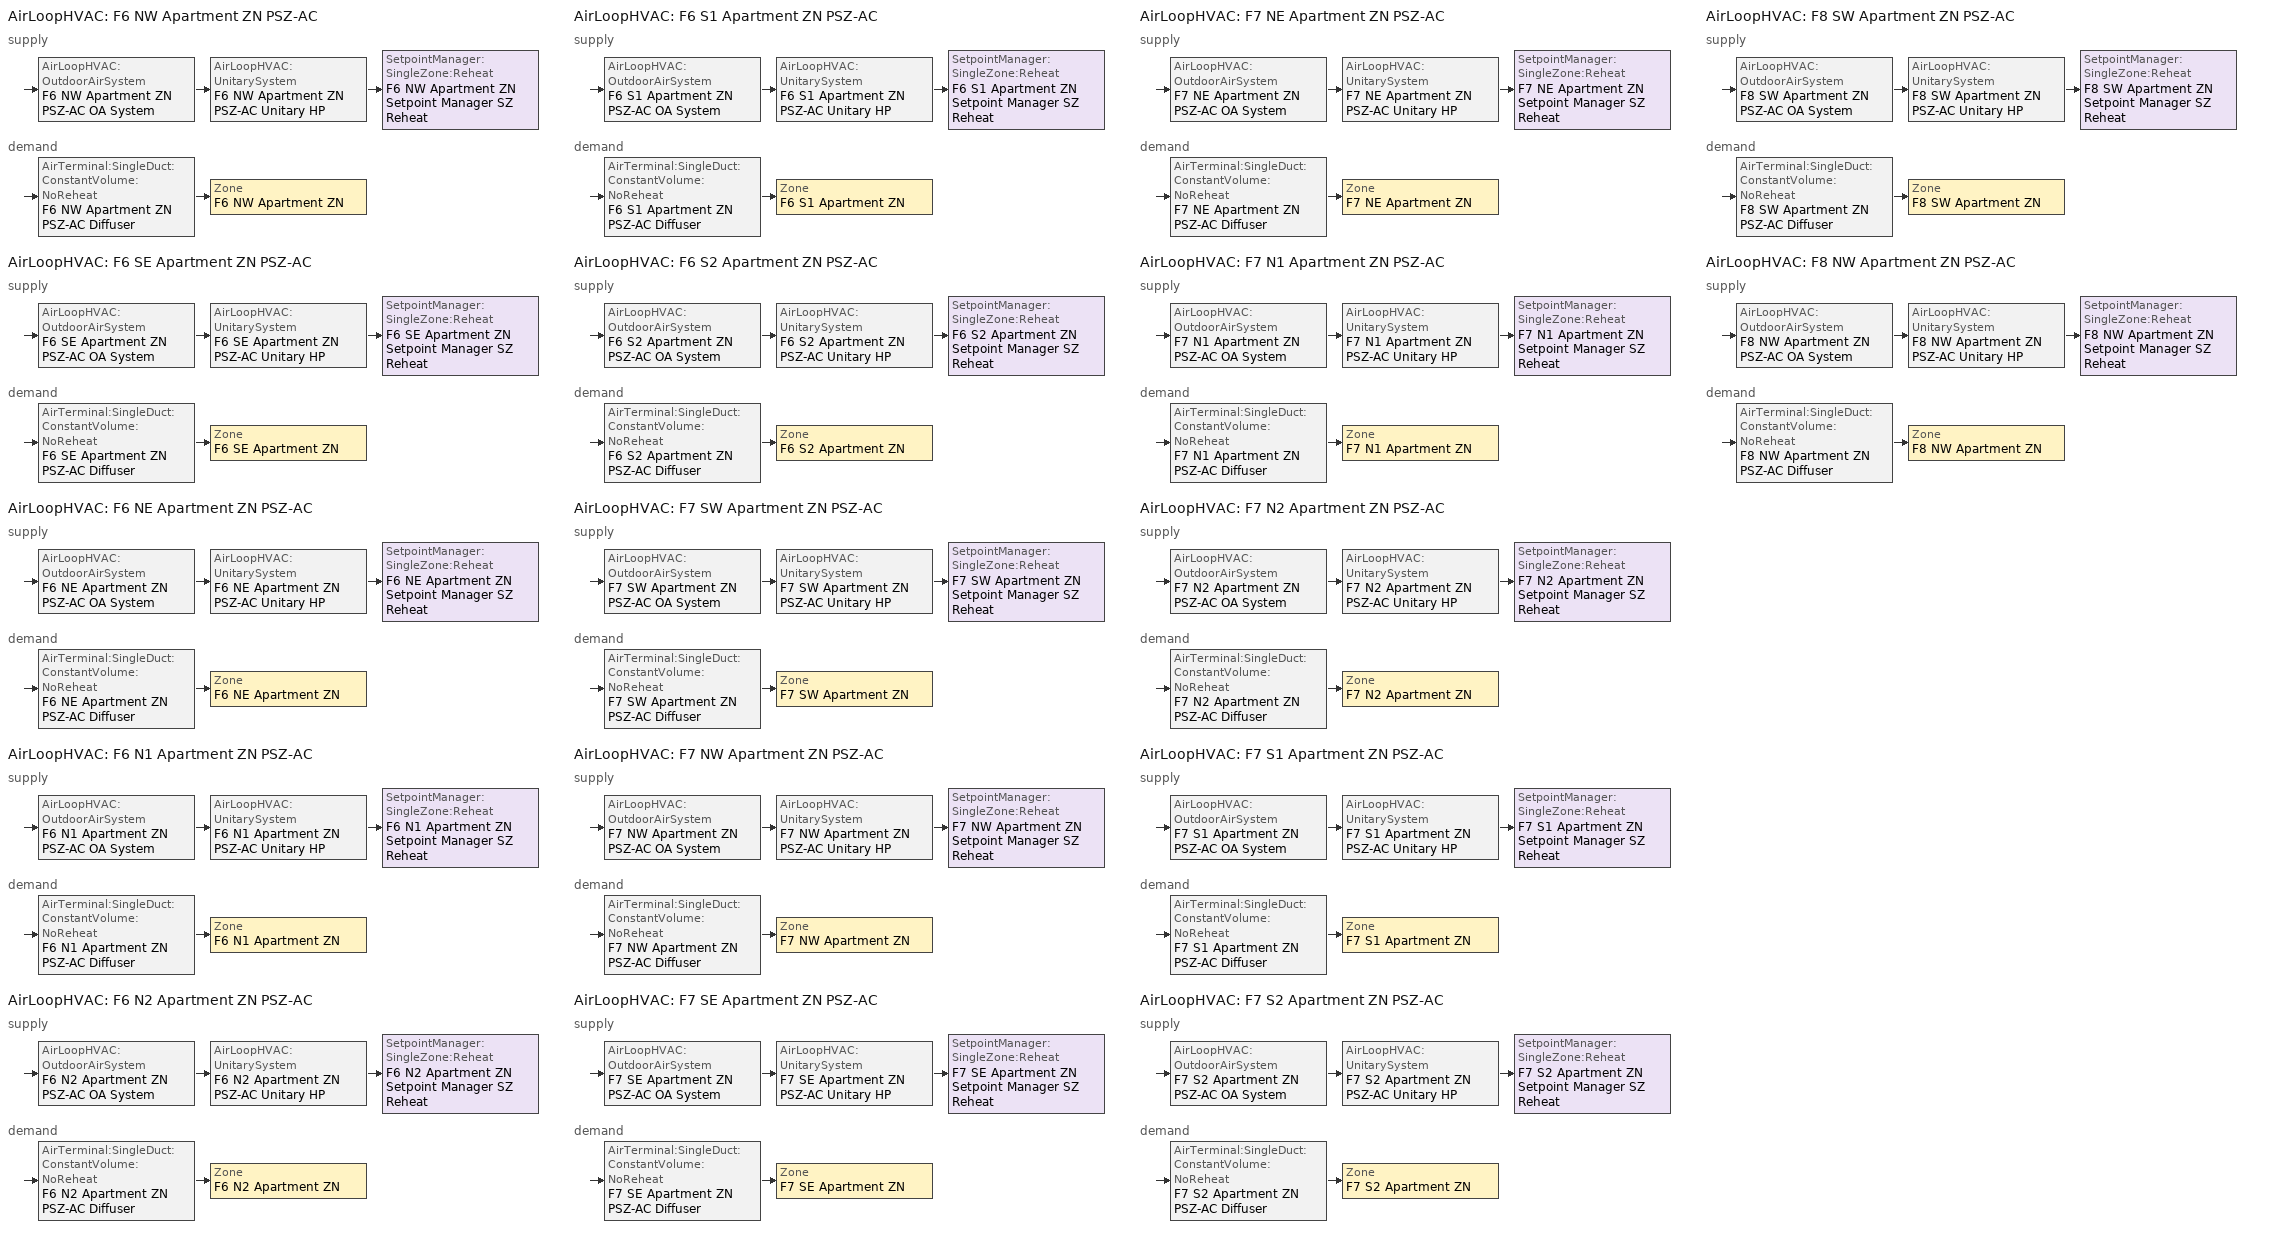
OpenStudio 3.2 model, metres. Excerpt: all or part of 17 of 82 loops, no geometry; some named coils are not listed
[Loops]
AirLoopHVAC 'F6 NW Apartment ZN PSZ-AC'
 supply: AirLoopHVAC:OutdoorAirSystem 'F6 NW Apartment ZN PSZ-AC OA System' > AirLoopHVAC:UnitarySystem 'F6 NW Apartment ZN PSZ-AC Unitary HP' > SetpointManager:SingleZone:Reheat 'F6 NW Apartment ZN Setpoint Manager SZ Reheat'
 demand: AirTerminal:SingleDuct:ConstantVolume:NoReheat 'F6 NW Apartment ZN PSZ-AC Diffuser' > Zone 'F6 NW Apartment ZN'
AirLoopHVAC 'F6 SE Apartment ZN PSZ-AC'
 supply: AirLoopHVAC:OutdoorAirSystem 'F6 SE Apartment ZN PSZ-AC OA System' > AirLoopHVAC:UnitarySystem 'F6 SE Apartment ZN PSZ-AC Unitary HP' > SetpointManager:SingleZone:Reheat 'F6 SE Apartment ZN Setpoint Manager SZ Reheat'
 demand: AirTerminal:SingleDuct:ConstantVolume:NoReheat 'F6 SE Apartment ZN PSZ-AC Diffuser' > Zone 'F6 SE Apartment ZN'
AirLoopHVAC 'F6 NE Apartment ZN PSZ-AC'
 supply: AirLoopHVAC:OutdoorAirSystem 'F6 NE Apartment ZN PSZ-AC OA System' > AirLoopHVAC:UnitarySystem 'F6 NE Apartment ZN PSZ-AC Unitary HP' > SetpointManager:SingleZone:Reheat 'F6 NE Apartment ZN Setpoint Manager SZ Reheat'
 demand: AirTerminal:SingleDuct:ConstantVolume:NoReheat 'F6 NE Apartment ZN PSZ-AC Diffuser' > Zone 'F6 NE Apartment ZN'
AirLoopHVAC 'F6 N1 Apartment ZN PSZ-AC'
 supply: AirLoopHVAC:OutdoorAirSystem 'F6 N1 Apartment ZN PSZ-AC OA System' > AirLoopHVAC:UnitarySystem 'F6 N1 Apartment ZN PSZ-AC Unitary HP' > SetpointManager:SingleZone:Reheat 'F6 N1 Apartment ZN Setpoint Manager SZ Reheat'
 demand: AirTerminal:SingleDuct:ConstantVolume:NoReheat 'F6 N1 Apartment ZN PSZ-AC Diffuser' > Zone 'F6 N1 Apartment ZN'
AirLoopHVAC 'F6 N2 Apartment ZN PSZ-AC'
 supply: AirLoopHVAC:OutdoorAirSystem 'F6 N2 Apartment ZN PSZ-AC OA System' > AirLoopHVAC:UnitarySystem 'F6 N2 Apartment ZN PSZ-AC Unitary HP' > SetpointManager:SingleZone:Reheat 'F6 N2 Apartment ZN Setpoint Manager SZ Reheat'
 demand: AirTerminal:SingleDuct:ConstantVolume:NoReheat 'F6 N2 Apartment ZN PSZ-AC Diffuser' > Zone 'F6 N2 Apartment ZN'
AirLoopHVAC 'F6 S1 Apartment ZN PSZ-AC'
 supply: AirLoopHVAC:OutdoorAirSystem 'F6 S1 Apartment ZN PSZ-AC OA System' > AirLoopHVAC:UnitarySystem 'F6 S1 Apartment ZN PSZ-AC Unitary HP' > SetpointManager:SingleZone:Reheat 'F6 S1 Apartment ZN Setpoint Manager SZ Reheat'
 demand: AirTerminal:SingleDuct:ConstantVolume:NoReheat 'F6 S1 Apartment ZN PSZ-AC Diffuser' > Zone 'F6 S1 Apartment ZN'
AirLoopHVAC 'F6 S2 Apartment ZN PSZ-AC'
 supply: AirLoopHVAC:OutdoorAirSystem 'F6 S2 Apartment ZN PSZ-AC OA System' > AirLoopHVAC:UnitarySystem 'F6 S2 Apartment ZN PSZ-AC Unitary HP' > SetpointManager:SingleZone:Reheat 'F6 S2 Apartment ZN Setpoint Manager SZ Reheat'
 demand: AirTerminal:SingleDuct:ConstantVolume:NoReheat 'F6 S2 Apartment ZN PSZ-AC Diffuser' > Zone 'F6 S2 Apartment ZN'
AirLoopHVAC 'F7 SW Apartment ZN PSZ-AC'
 supply: AirLoopHVAC:OutdoorAirSystem 'F7 SW Apartment ZN PSZ-AC OA System' > AirLoopHVAC:UnitarySystem 'F7 SW Apartment ZN PSZ-AC Unitary HP' > SetpointManager:SingleZone:Reheat 'F7 SW Apartment ZN Setpoint Manager SZ Reheat'
 demand: AirTerminal:SingleDuct:ConstantVolume:NoReheat 'F7 SW Apartment ZN PSZ-AC Diffuser' > Zone 'F7 SW Apartment ZN'
AirLoopHVAC 'F7 NW Apartment ZN PSZ-AC'
 supply: AirLoopHVAC:OutdoorAirSystem 'F7 NW Apartment ZN PSZ-AC OA System' > AirLoopHVAC:UnitarySystem 'F7 NW Apartment ZN PSZ-AC Unitary HP' > SetpointManager:SingleZone:Reheat 'F7 NW Apartment ZN Setpoint Manager SZ Reheat'
 demand: AirTerminal:SingleDuct:ConstantVolume:NoReheat 'F7 NW Apartment ZN PSZ-AC Diffuser' > Zone 'F7 NW Apartment ZN'
AirLoopHVAC 'F7 SE Apartment ZN PSZ-AC'
 supply: AirLoopHVAC:OutdoorAirSystem 'F7 SE Apartment ZN PSZ-AC OA System' > AirLoopHVAC:UnitarySystem 'F7 SE Apartment ZN PSZ-AC Unitary HP' > SetpointManager:SingleZone:Reheat 'F7 SE Apartment ZN Setpoint Manager SZ Reheat'
 demand: AirTerminal:SingleDuct:ConstantVolume:NoReheat 'F7 SE Apartment ZN PSZ-AC Diffuser' > Zone 'F7 SE Apartment ZN'
AirLoopHVAC 'F7 NE Apartment ZN PSZ-AC'
 supply: AirLoopHVAC:OutdoorAirSystem 'F7 NE Apartment ZN PSZ-AC OA System' > AirLoopHVAC:UnitarySystem 'F7 NE Apartment ZN PSZ-AC Unitary HP' > SetpointManager:SingleZone:Reheat 'F7 NE Apartment ZN Setpoint Manager SZ Reheat'
 demand: AirTerminal:SingleDuct:ConstantVolume:NoReheat 'F7 NE Apartment ZN PSZ-AC Diffuser' > Zone 'F7 NE Apartment ZN'
AirLoopHVAC 'F7 N1 Apartment ZN PSZ-AC'
 supply: AirLoopHVAC:OutdoorAirSystem 'F7 N1 Apartment ZN PSZ-AC OA System' > AirLoopHVAC:UnitarySystem 'F7 N1 Apartment ZN PSZ-AC Unitary HP' > SetpointManager:SingleZone:Reheat 'F7 N1 Apartment ZN Setpoint Manager SZ Reheat'
 demand: AirTerminal:SingleDuct:ConstantVolume:NoReheat 'F7 N1 Apartment ZN PSZ-AC Diffuser' > Zone 'F7 N1 Apartment ZN'
AirLoopHVAC 'F7 N2 Apartment ZN PSZ-AC'
 supply: AirLoopHVAC:OutdoorAirSystem 'F7 N2 Apartment ZN PSZ-AC OA System' > AirLoopHVAC:UnitarySystem 'F7 N2 Apartment ZN PSZ-AC Unitary HP' > SetpointManager:SingleZone:Reheat 'F7 N2 Apartment ZN Setpoint Manager SZ Reheat'
 demand: AirTerminal:SingleDuct:ConstantVolume:NoReheat 'F7 N2 Apartment ZN PSZ-AC Diffuser' > Zone 'F7 N2 Apartment ZN'
AirLoopHVAC 'F7 S1 Apartment ZN PSZ-AC'
 supply: AirLoopHVAC:OutdoorAirSystem 'F7 S1 Apartment ZN PSZ-AC OA System' > AirLoopHVAC:UnitarySystem 'F7 S1 Apartment ZN PSZ-AC Unitary HP' > SetpointManager:SingleZone:Reheat 'F7 S1 Apartment ZN Setpoint Manager SZ Reheat'
 demand: AirTerminal:SingleDuct:ConstantVolume:NoReheat 'F7 S1 Apartment ZN PSZ-AC Diffuser' > Zone 'F7 S1 Apartment ZN'
AirLoopHVAC 'F7 S2 Apartment ZN PSZ-AC'
 supply: AirLoopHVAC:OutdoorAirSystem 'F7 S2 Apartment ZN PSZ-AC OA System' > AirLoopHVAC:UnitarySystem 'F7 S2 Apartment ZN PSZ-AC Unitary HP' > SetpointManager:SingleZone:Reheat 'F7 S2 Apartment ZN Setpoint Manager SZ Reheat'
 demand: AirTerminal:SingleDuct:ConstantVolume:NoReheat 'F7 S2 Apartment ZN PSZ-AC Diffuser' > Zone 'F7 S2 Apartment ZN'
AirLoopHVAC 'F8 SW Apartment ZN PSZ-AC'
 supply: AirLoopHVAC:OutdoorAirSystem 'F8 SW Apartment ZN PSZ-AC OA System' > AirLoopHVAC:UnitarySystem 'F8 SW Apartment ZN PSZ-AC Unitary HP' > SetpointManager:SingleZone:Reheat 'F8 SW Apartment ZN Setpoint Manager SZ Reheat'
 demand: AirTerminal:SingleDuct:ConstantVolume:NoReheat 'F8 SW Apartment ZN PSZ-AC Diffuser' > Zone 'F8 SW Apartment ZN'
AirLoopHVAC 'F8 NW Apartment ZN PSZ-AC'
 supply: AirLoopHVAC:OutdoorAirSystem 'F8 NW Apartment ZN PSZ-AC OA System' > AirLoopHVAC:UnitarySystem 'F8 NW Apartment ZN PSZ-AC Unitary HP' > SetpointManager:SingleZone:Reheat 'F8 NW Apartment ZN Setpoint Manager SZ Reheat'
 demand: AirTerminal:SingleDuct:ConstantVolume:NoReheat 'F8 NW Apartment ZN PSZ-AC Diffuser' > Zone 'F8 NW Apartment ZN'
[Sizing:Zone] Zone Cooling Design Supply Air Temperature Input Method=SupplyAirTemperature; Zone Cooling Design Supply Air Temperature {C}=12.7778; Zone Cooling Design Supply Air Temperature Difference {deltaC}=11.11; Zone Heating Design Supply Air Temperature Input Method=SupplyAirTemperature; Zone Heating Design Supply Air Temperature {C}=50; Zone Heating Design Supply Air Temperature Difference {deltaC}=11.11; Zone Cooling Design Supply Air Humidity Ratio {kg-H2O/kg-air}=0.0085; Zone Heating Design Supply Air Humidity Ratio {kg-H2O/kg-air}=0.008; Cooling Design Air Flow Method=DesignDay; Heating Design Air Flow Method=DesignDay; Account for Dedicated Outdoor Air System=No; Dedicated Outdoor Air System Control Strategy=NeutralSupplyAir; Dedicated Outdoor Air Low Setpoint Temperature for Design {C}=autosize; Dedicated Outdoor Air High Setpoint Temperature for Design {C}=autosize
F6 N1 Apartment ZN; F6 N2 Apartment ZN; F6 NE Apartment ZN; F6 NW Apartment ZN; F6 S1 Apartment ZN; F6 S2 Apartment ZN; F6 SE Apartment ZN; F7 N1 Apartment ZN; F7 N2 Apartment ZN; F7 NE Apartment ZN; F7 NW Apartment ZN; F7 S1 Apartment ZN; F7 S2 Apartment ZN; F7 SE Apartment ZN; F7 SW Apartment ZN; F8 NW Apartment ZN; F8 SW Apartment ZN
[Zone equipment]
F6 N1 Apartment ZN: F6 N1 Apartment ZN PSZ-AC Diffuser, F6 N1 Apartment ZN ERV
F6 N2 Apartment ZN: F6 N2 Apartment ZN PSZ-AC Diffuser, F6 N2 Apartment ZN ERV
F6 NE Apartment ZN: F6 NE Apartment ZN PSZ-AC Diffuser, F6 NE Apartment ZN ERV
F6 NW Apartment ZN: F6 NW Apartment ZN PSZ-AC Diffuser, F6 NW Apartment ZN ERV
F6 S1 Apartment ZN: F6 S1 Apartment ZN PSZ-AC Diffuser, F6 S1 Apartment ZN ERV
F6 S2 Apartment ZN: F6 S2 Apartment ZN PSZ-AC Diffuser, F6 S2 Apartment ZN ERV
F6 SE Apartment ZN: F6 SE Apartment ZN PSZ-AC Diffuser, F6 SE Apartment ZN ERV
F7 N1 Apartment ZN: F7 N1 Apartment ZN PSZ-AC Diffuser, F7 N1 Apartment ZN ERV
F7 N2 Apartment ZN: F7 N2 Apartment ZN PSZ-AC Diffuser, F7 N2 Apartment ZN ERV
F7 NE Apartment ZN: F7 NE Apartment ZN PSZ-AC Diffuser, F7 NE Apartment ZN ERV
F7 NW Apartment ZN: F7 NW Apartment ZN PSZ-AC Diffuser, F7 NW Apartment ZN ERV
F7 S1 Apartment ZN: F7 S1 Apartment ZN PSZ-AC Diffuser, F7 S1 Apartment ZN ERV
F7 S2 Apartment ZN: F7 S2 Apartment ZN PSZ-AC Diffuser, F7 S2 Apartment ZN ERV
F7 SE Apartment ZN: F7 SE Apartment ZN PSZ-AC Diffuser, F7 SE Apartment ZN ERV
F7 SW Apartment ZN: F7 SW Apartment ZN PSZ-AC Diffuser, F7 SW Apartment ZN ERV
F8 NW Apartment ZN: F8 NW Apartment ZN PSZ-AC Diffuser, F8 NW Apartment ZN ERV
F8 SW Apartment ZN: F8 SW Apartment ZN PSZ-AC Diffuser, F8 SW Apartment ZN ERV
[AirLoopHVAC] Availability Schedule=Always On; Design Supply Air Flow Rate {m3/s}=autosize; Design Return Air Flow Fraction of Supply Air Flow=1
F6 NW Apartment ZN PSZ-AC; F6 SE Apartment ZN PSZ-AC; F6 NE Apartment ZN PSZ-AC; F6 N1 Apartment ZN PSZ-AC; F6 N2 Apartment ZN PSZ-AC; F6 S1 Apartment ZN PSZ-AC; F6 S2 Apartment ZN PSZ-AC; F7 SW Apartment ZN PSZ-AC; F7 NW Apartment ZN PSZ-AC; F7 SE Apartment ZN PSZ-AC; F7 NE Apartment ZN PSZ-AC; F7 N1 Apartment ZN PSZ-AC; F7 N2 Apartment ZN PSZ-AC; F7 S1 Apartment ZN PSZ-AC; F7 S2 Apartment ZN PSZ-AC; F8 SW Apartment ZN PSZ-AC; F8 NW Apartment ZN PSZ-AC
[Sizing:System] Type of Load to Size On=Sensible; Design Outdoor Air Flow Rate {m3/s}=Autosize; Central Heating Maximum System Air Flow Ratio=1; Preheat Design Temperature {C}=7.22222; Preheat Design Humidity Ratio {kg-H2O/kg-Air}=0.008; Precool Design Temperature {C}=12.7778; Precool Design Humidity Ratio {kg-H2O/kg-Air}=0.008; Central Cooling Design Supply Air Temperature {C}=12.7778; Central Heating Design Supply Air Temperature {C}=50; Sizing Option=Coincident; 100% Outdoor Air in Cooling=No; 100% Outdoor Air in Heating=No; Central Cooling Design Supply Air Humidity Ratio {kg-H2O/kg-Air}=0.0085; Central Heating Design Supply Air Humidity Ratio {kg-H2O/kg-Air}=0.008; Cooling Design Air Flow Method=DesignDay; Cooling Design Air Flow Rate {m3/s}=0; Heating Design Air Flow Method=DesignDay; Heating Design Air Flow Rate {m3/s}=0; System Outdoor Air Method=ZoneSum; Zone Maximum Outdoor Air Fraction=1; Cooling Supply Air Flow Rate Per Floor Area {m3/s-m2}=0.00996765; Cooling Fraction of Autosized Cooling Supply Air Flow Rate=1; Cooling Supply Air Flow Rate Per Unit Cooling Capacity {m3/s-W}=3.94755e-05; Heating Supply Air Flow Rate Per Floor Area {m3/s-m2}=0.00996765; Heating Fraction of Autosized Heating Supply Air Flow Rate=1; Heating Fraction of Autosized Cooling Supply Air Flow Rate=1; Heating Supply Air Flow Rate Per Unit Heating Capacity {m3/s-W}=3.15882e-05; Cooling Design Capacity Method=CoolingDesignCapacity; Cooling Design Capacity {W}=autosize; Cooling Design Capacity Per Floor Area {W/m2}=234.7; Fraction of Autosized Cooling Design Capacity=1; Heating Design Capacity Method=HeatingDesignCapacity; Heating Design Capacity {W}=autosize; Heating Design Capacity Per Floor Area {W/m2}=157; Fraction of Autosized Heating Design Capacity=1; Central Cooling Capacity Control Method=OnOff
F6 NW Apartment ZN PSZ-AC; F6 SE Apartment ZN PSZ-AC; F6 NE Apartment ZN PSZ-AC; F6 N1 Apartment ZN PSZ-AC; F6 N2 Apartment ZN PSZ-AC; F6 S1 Apartment ZN PSZ-AC; F6 S2 Apartment ZN PSZ-AC; F7 SW Apartment ZN PSZ-AC; F7 NW Apartment ZN PSZ-AC; F7 SE Apartment ZN PSZ-AC; F7 NE Apartment ZN PSZ-AC; F7 N1 Apartment ZN PSZ-AC; F7 N2 Apartment ZN PSZ-AC; F7 S1 Apartment ZN PSZ-AC; F7 S2 Apartment ZN PSZ-AC; F8 SW Apartment ZN PSZ-AC; F8 NW Apartment ZN PSZ-AC
[SetpointManager:SingleZone:Reheat] Minimum Supply Air Temperature {C}=12.7778; Maximum Supply Air Temperature {C}=50
Name | Control Zone | Setpoint Node or NodeList
F6 NW Apartment ZN Setpoint Manager SZ Reheat | F6 NW Apartment ZN | F6 NW Apartment ZN PSZ-AC Supply Outlet Node
F6 SE Apartment ZN Setpoint Manager SZ Reheat | F6 SE Apartment ZN | F6 SE Apartment ZN PSZ-AC Supply Outlet Node
F6 NE Apartment ZN Setpoint Manager SZ Reheat | F6 NE Apartment ZN | F6 NE Apartment ZN PSZ-AC Supply Outlet Node
F6 N1 Apartment ZN Setpoint Manager SZ Reheat | F6 N1 Apartment ZN | F6 N1 Apartment ZN PSZ-AC Supply Outlet Node
F6 N2 Apartment ZN Setpoint Manager SZ Reheat | F6 N2 Apartment ZN | F6 N2 Apartment ZN PSZ-AC Supply Outlet Node
F6 S1 Apartment ZN Setpoint Manager SZ Reheat | F6 S1 Apartment ZN | F6 S1 Apartment ZN PSZ-AC Supply Outlet Node
F6 S2 Apartment ZN Setpoint Manager SZ Reheat | F6 S2 Apartment ZN | F6 S2 Apartment ZN PSZ-AC Supply Outlet Node
F7 SW Apartment ZN Setpoint Manager SZ Reheat | F7 SW Apartment ZN | F7 SW Apartment ZN PSZ-AC Supply Outlet Node
F7 NW Apartment ZN Setpoint Manager SZ Reheat | F7 NW Apartment ZN | F7 NW Apartment ZN PSZ-AC Supply Outlet Node
F7 SE Apartment ZN Setpoint Manager SZ Reheat | F7 SE Apartment ZN | F7 SE Apartment ZN PSZ-AC Supply Outlet Node
F7 NE Apartment ZN Setpoint Manager SZ Reheat | F7 NE Apartment ZN | F7 NE Apartment ZN PSZ-AC Supply Outlet Node
F7 N1 Apartment ZN Setpoint Manager SZ Reheat | F7 N1 Apartment ZN | F7 N1 Apartment ZN PSZ-AC Supply Outlet Node
F7 N2 Apartment ZN Setpoint Manager SZ Reheat | F7 N2 Apartment ZN | F7 N2 Apartment ZN PSZ-AC Supply Outlet Node
F7 S1 Apartment ZN Setpoint Manager SZ Reheat | F7 S1 Apartment ZN | F7 S1 Apartment ZN PSZ-AC Supply Outlet Node
F7 S2 Apartment ZN Setpoint Manager SZ Reheat | F7 S2 Apartment ZN | F7 S2 Apartment ZN PSZ-AC Supply Outlet Node
F8 SW Apartment ZN Setpoint Manager SZ Reheat | F8 SW Apartment ZN | F8 SW Apartment ZN PSZ-AC Supply Outlet Node
F8 NW Apartment ZN Setpoint Manager SZ Reheat | F8 NW Apartment ZN | F8 NW Apartment ZN PSZ-AC Supply Outlet Node
[Coil:Heating:Electric] Availability Schedule=Always On Discrete; Efficiency=1
F6 NW Apartment ZN PSZ-AC Electric Backup Htg Coil; F6 SE Apartment ZN PSZ-AC Electric Backup Htg Coil; F6 NE Apartment ZN PSZ-AC Electric Backup Htg Coil; F6 N1 Apartment ZN PSZ-AC Electric Backup Htg Coil; F6 N2 Apartment ZN PSZ-AC Electric Backup Htg Coil; F6 S1 Apartment ZN PSZ-AC Electric Backup Htg Coil; F6 S2 Apartment ZN PSZ-AC Electric Backup Htg Coil; F7 SW Apartment ZN PSZ-AC Electric Backup Htg Coil; F7 NW Apartment ZN PSZ-AC Electric Backup Htg Coil; F7 SE Apartment ZN PSZ-AC Electric Backup Htg Coil; F7 NE Apartment ZN PSZ-AC Electric Backup Htg Coil; F7 N1 Apartment ZN PSZ-AC Electric Backup Htg Coil; F7 N2 Apartment ZN PSZ-AC Electric Backup Htg Coil; F7 S1 Apartment ZN PSZ-AC Electric Backup Htg Coil; F7 S2 Apartment ZN PSZ-AC Electric Backup Htg Coil; F8 SW Apartment ZN PSZ-AC Electric Backup Htg Coil; F8 NW Apartment ZN PSZ-AC Electric Backup Htg Coil
[Fan:OnOff] Availability Schedule=Always On Discrete; Maximum Flow Rate {m3/s}=autosize; Motor In Airstream Fraction=1
Name | Fan Total Efficiency | Pressure Rise {Pa} | Motor Efficiency | Fan Power Ratio Function of Speed Ratio Curve | Fan Efficiency Ratio Function of Speed Ratio Curve
F6 NW Apartment ZN PSZ-AC Fan | 0.53625 | 622.722 | 0.825 | Fan On Off Power Curve 40 | Fan On Off Efficiency Curve 40
F6 SE Apartment ZN PSZ-AC Fan | 0.53625 | 622.722 | 0.825 | Fan On Off Power Curve 41 | Fan On Off Efficiency Curve 41
F6 NE Apartment ZN PSZ-AC Fan | 0.53625 | 622.722 | 0.825 | Fan On Off Power Curve 42 | Fan On Off Efficiency Curve 42
F6 N1 Apartment ZN PSZ-AC Fan | 0.53625 | 622.722 | 0.825 | Fan On Off Power Curve 43 | Fan On Off Efficiency Curve 43
F6 N2 Apartment ZN PSZ-AC Fan | 0.53625 | 622.722 | 0.825 | Fan On Off Power Curve 44 | Fan On Off Efficiency Curve 44
F6 S1 Apartment ZN PSZ-AC Fan | 0.53625 | 622.722 | 0.825 | Fan On Off Power Curve 45 | Fan On Off Efficiency Curve 45
F6 S2 Apartment ZN PSZ-AC Fan | 0.53625 | 622.722 | 0.825 | Fan On Off Power Curve 46 | Fan On Off Efficiency Curve 46
F7 SW Apartment ZN PSZ-AC Fan | 0.53625 | 622.722 | 0.825 | Fan On Off Power Curve 47 | Fan On Off Efficiency Curve 47
F7 NW Apartment ZN PSZ-AC Fan | 0.53625 | 622.722 | 0.825 | Fan On Off Power Curve 48 | Fan On Off Efficiency Curve 48
F7 SE Apartment ZN PSZ-AC Fan | 0.53625 | 622.722 | 0.825 | Fan On Off Power Curve 49 | Fan On Off Efficiency Curve 49
F7 NE Apartment ZN PSZ-AC Fan | 0.53625 | 622.722 | 0.825 | Fan On Off Power Curve 50 | Fan On Off Efficiency Curve 50
F7 N1 Apartment ZN PSZ-AC Fan | 0.53625 | 622.722 | 0.825 | Fan On Off Power Curve 51 | Fan On Off Efficiency Curve 51
F7 N2 Apartment ZN PSZ-AC Fan | 0.53625 | 622.722 | 0.825 | Fan On Off Power Curve 52 | Fan On Off Efficiency Curve 52
F7 S1 Apartment ZN PSZ-AC Fan | 0.53625 | 622.722 | 0.825 | Fan On Off Power Curve 53 | Fan On Off Efficiency Curve 53
F7 S2 Apartment ZN PSZ-AC Fan | 0.53625 | 622.722 | 0.825 | Fan On Off Power Curve 54 | Fan On Off Efficiency Curve 54
F8 SW Apartment ZN PSZ-AC Fan | 0.53625 | 622.722 | 0.825 | Fan On Off Power Curve 55 | Fan On Off Efficiency Curve 55
F8 NW Apartment ZN PSZ-AC Fan | 0.53625 | 622.722 | 0.825 | Fan On Off Power Curve 56 | Fan On Off Efficiency Curve 56
F8 SW Apartment ZN ERV Supply Fan | 0.303158 | 270.648 | 0.48 | Fan On Off Power Curve 90 | Fan On Off Efficiency Curve 90
F8 SW Apartment ZN ERV Exhaust Fan | 0.303158 | 270.648 | 0.48 | Fan On Off Power Curve 91 | Fan On Off Efficiency Curve 91
F7 NW Apartment ZN ERV Supply Fan | 0.303158 | 270.648 | 0.48 | Fan On Off Power Curve 100 | Fan On Off Efficiency Curve 100
F7 NW Apartment ZN ERV Exhaust Fan | 0.303158 | 270.648 | 0.48 | Fan On Off Power Curve 101 | Fan On Off Efficiency Curve 101
F7 N1 Apartment ZN ERV Supply Fan | 0.303158 | 270.648 | 0.48 | Fan On Off Power Curve 110 | Fan On Off Efficiency Curve 110
F7 N1 Apartment ZN ERV Exhaust Fan | 0.303158 | 270.648 | 0.48 | Fan On Off Power Curve 111 | Fan On Off Efficiency Curve 111
F7 NE Apartment ZN ERV Supply Fan | 0.303158 | 270.648 | 0.48 | Fan On Off Power Curve 124 | Fan On Off Efficiency Curve 124
F7 NE Apartment ZN ERV Exhaust Fan | 0.303158 | 270.648 | 0.48 | Fan On Off Power Curve 125 | Fan On Off Efficiency Curve 125
F8 NW Apartment ZN ERV Supply Fan | 0.303158 | 270.648 | 0.48 | Fan On Off Power Curve 132 | Fan On Off Efficiency Curve 132
F8 NW Apartment ZN ERV Exhaust Fan | 0.303158 | 270.648 | 0.48 | Fan On Off Power Curve 133 | Fan On Off Efficiency Curve 133
F6 NW Apartment ZN ERV Supply Fan | 0.303158 | 270.648 | 0.48 | Fan On Off Power Curve 142 | Fan On Off Efficiency Curve 142
F6 NW Apartment ZN ERV Exhaust Fan | 0.303158 | 270.648 | 0.48 | Fan On Off Power Curve 143 | Fan On Off Efficiency Curve 143
F6 S2 Apartment ZN ERV Supply Fan | 0.303158 | 270.648 | 0.48 | Fan On Off Power Curve 146 | Fan On Off Efficiency Curve 146
F6 S2 Apartment ZN ERV Exhaust Fan | 0.303158 | 270.648 | 0.48 | Fan On Off Power Curve 147 | Fan On Off Efficiency Curve 147
F7 S2 Apartment ZN ERV Supply Fan | 0.303158 | 270.648 | 0.48 | Fan On Off Power Curve 160 | Fan On Off Efficiency Curve 160
F7 S2 Apartment ZN ERV Exhaust Fan | 0.303158 | 270.648 | 0.48 | Fan On Off Power Curve 161 | Fan On Off Efficiency Curve 161
F6 SE Apartment ZN ERV Supply Fan | 0.303158 | 270.648 | 0.48 | Fan On Off Power Curve 198 | Fan On Off Efficiency Curve 198
F6 SE Apartment ZN ERV Exhaust Fan | 0.303158 | 270.648 | 0.48 | Fan On Off Power Curve 199 | Fan On Off Efficiency Curve 199
F6 NE Apartment ZN ERV Supply Fan | 0.303158 | 270.648 | 0.48 | Fan On Off Power Curve 200 | Fan On Off Efficiency Curve 200
F6 NE Apartment ZN ERV Exhaust Fan | 0.303158 | 270.648 | 0.48 | Fan On Off Power Curve 201 | Fan On Off Efficiency Curve 201
F6 N2 Apartment ZN ERV Supply Fan | 0.303158 | 270.648 | 0.48 | Fan On Off Power Curve 202 | Fan On Off Efficiency Curve 202
F6 N2 Apartment ZN ERV Exhaust Fan | 0.303158 | 270.648 | 0.48 | Fan On Off Power Curve 203 | Fan On Off Efficiency Curve 203
F6 S1 Apartment ZN ERV Supply Fan | 0.303158 | 270.648 | 0.48 | Fan On Off Power Curve 204 | Fan On Off Efficiency Curve 204
F6 S1 Apartment ZN ERV Exhaust Fan | 0.303158 | 270.648 | 0.48 | Fan On Off Power Curve 205 | Fan On Off Efficiency Curve 205
F7 SW Apartment ZN ERV Supply Fan | 0.303158 | 270.648 | 0.48 | Fan On Off Power Curve 208 | Fan On Off Efficiency Curve 208
F7 SW Apartment ZN ERV Exhaust Fan | 0.303158 | 270.648 | 0.48 | Fan On Off Power Curve 209 | Fan On Off Efficiency Curve 209
F7 SE Apartment ZN ERV Supply Fan | 0.303158 | 270.648 | 0.48 | Fan On Off Power Curve 212 | Fan On Off Efficiency Curve 212
F7 SE Apartment ZN ERV Exhaust Fan | 0.303158 | 270.648 | 0.48 | Fan On Off Power Curve 213 | Fan On Off Efficiency Curve 213
F6 N1 Apartment ZN ERV Supply Fan | 0.303158 | 270.648 | 0.48 | Fan On Off Power Curve 214 | Fan On Off Efficiency Curve 214
F6 N1 Apartment ZN ERV Exhaust Fan | 0.303158 | 270.648 | 0.48 | Fan On Off Power Curve 215 | Fan On Off Efficiency Curve 215
F7 N2 Apartment ZN ERV Supply Fan | 0.303158 | 270.648 | 0.48 | Fan On Off Power Curve 218 | Fan On Off Efficiency Curve 218
F7 N2 Apartment ZN ERV Exhaust Fan | 0.303158 | 270.648 | 0.48 | Fan On Off Power Curve 219 | Fan On Off Efficiency Curve 219
F7 S1 Apartment ZN ERV Supply Fan | 0.303158 | 270.648 | 0.48 | Fan On Off Power Curve 220 | Fan On Off Efficiency Curve 220
F7 S1 Apartment ZN ERV Exhaust Fan | 0.303158 | 270.648 | 0.48 | Fan On Off Power Curve 221 | Fan On Off Efficiency Curve 221
[AirLoopHVAC:UnitarySystem] Control Type=Load; Dehumidification Control Type=None; Availability Schedule=Always On; Fan Placement=BlowThrough; Supply Air Fan Operating Mode Schedule=Always Off Discrete; DX Heating Coil Sizing Ratio=1; Use DOAS DX Cooling Coil=No; DOAS DX Cooling Coil Leaving Minimum Air Temperature {C}=2; Latent Load Control=SensibleOnlyLoadControl; Supply Air Flow Rate Method During Cooling Operation=SupplyAirFlowRate; Supply Air Flow Rate During Cooling Operation {m3/s}=Autosize; Supply Air Flow Rate Method During Heating Operation=SupplyAirFlowRate; Supply Air Flow Rate During Heating Operation {m3/s}=Autosize; Supply Air Flow Rate Method When No Cooling or Heating is Required=SupplyAirFlowRate; Supply Air Flow Rate When No Cooling or Heating is Required {m3/s}=Autosize; Maximum Supply Air Temperature {C}=50; Maximum Outdoor Dry-Bulb Temperature for Supplemental Heater Operation {C}=4.44444; Maximum Cycling Rate {cycles/hr}=2.5; Heat Pump Time Constant {s}=60; Fraction of On-Cycle Power Use=0.01; Heat Pump Fan Delay Time {s}=60; Ancilliary On-Cycle Electric Power {W}=0; Ancilliary Off-Cycle Electric Power {W}=0
Name | Controlling Zone or Thermostat Location | Supply Fan | Heating Coil | Cooling Coil | Supplemental Heating Coil
F6 NW Apartment ZN PSZ-AC Unitary HP | F6 NW Apartment ZN | F6 NW Apartment ZN PSZ-AC Fan | F6 NW Apartment ZN PSZ-AC Water-to-Air HP Htg Coil 16 Clg kBtu/hr 4.3COPH | F6 NW Apartment ZN PSZ-AC Water-to-Air HP Clg Coil 16kBtu/hr 12.2EER | F6 NW Apartment ZN PSZ-AC Electric Backup Htg Coil
F6 SE Apartment ZN PSZ-AC Unitary HP | F6 SE Apartment ZN | F6 SE Apartment ZN PSZ-AC Fan | F6 SE Apartment ZN PSZ-AC Water-to-Air HP Htg Coil 15 Clg kBtu/hr 4.3COPH | F6 SE Apartment ZN PSZ-AC Water-to-Air HP Clg Coil 15kBtu/hr 12.2EER | F6 SE Apartment ZN PSZ-AC Electric Backup Htg Coil
F6 NE Apartment ZN PSZ-AC Unitary HP | F6 NE Apartment ZN | F6 NE Apartment ZN PSZ-AC Fan | F6 NE Apartment ZN PSZ-AC Water-to-Air HP Htg Coil 13 Clg kBtu/hr 4.3COPH | F6 NE Apartment ZN PSZ-AC Water-to-Air HP Clg Coil 13kBtu/hr 12.2EER | F6 NE Apartment ZN PSZ-AC Electric Backup Htg Coil
F6 N1 Apartment ZN PSZ-AC Unitary HP | F6 N1 Apartment ZN | F6 N1 Apartment ZN PSZ-AC Fan | F6 N1 Apartment ZN PSZ-AC Water-to-Air HP Htg Coil 10 Clg kBtu/hr 4.3COPH | F6 N1 Apartment ZN PSZ-AC Water-to-Air HP Clg Coil 10kBtu/hr 12.2EER | F6 N1 Apartment ZN PSZ-AC Electric Backup Htg Coil
F6 N2 Apartment ZN PSZ-AC Unitary HP | F6 N2 Apartment ZN | F6 N2 Apartment ZN PSZ-AC Fan | F6 N2 Apartment ZN PSZ-AC Water-to-Air HP Htg Coil 10 Clg kBtu/hr 4.3COPH | F6 N2 Apartment ZN PSZ-AC Water-to-Air HP Clg Coil 10kBtu/hr 12.2EER | F6 N2 Apartment ZN PSZ-AC Electric Backup Htg Coil
F6 S1 Apartment ZN PSZ-AC Unitary HP | F6 S1 Apartment ZN | F6 S1 Apartment ZN PSZ-AC Fan | F6 S1 Apartment ZN PSZ-AC Water-to-Air HP Htg Coil 12 Clg kBtu/hr 4.3COPH | F6 S1 Apartment ZN PSZ-AC Water-to-Air HP Clg Coil 12kBtu/hr 12.2EER | F6 S1 Apartment ZN PSZ-AC Electric Backup Htg Coil
F6 S2 Apartment ZN PSZ-AC Unitary HP | F6 S2 Apartment ZN | F6 S2 Apartment ZN PSZ-AC Fan | F6 S2 Apartment ZN PSZ-AC Water-to-Air HP Htg Coil 12 Clg kBtu/hr 4.3COPH | F6 S2 Apartment ZN PSZ-AC Water-to-Air HP Clg Coil 12kBtu/hr 12.2EER | F6 S2 Apartment ZN PSZ-AC Electric Backup Htg Coil
F7 SW Apartment ZN PSZ-AC Unitary HP | F7 SW Apartment ZN | F7 SW Apartment ZN PSZ-AC Fan | F7 SW Apartment ZN PSZ-AC Water-to-Air HP Htg Coil 17 Clg kBtu/hr 4.3COPH | F7 SW Apartment ZN PSZ-AC Water-to-Air HP Clg Coil 17kBtu/hr 13.0EER | F7 SW Apartment ZN PSZ-AC Electric Backup Htg Coil
F7 NW Apartment ZN PSZ-AC Unitary HP | F7 NW Apartment ZN | F7 NW Apartment ZN PSZ-AC Fan | F7 NW Apartment ZN PSZ-AC Water-to-Air HP Htg Coil 16 Clg kBtu/hr 4.3COPH | F7 NW Apartment ZN PSZ-AC Water-to-Air HP Clg Coil 16kBtu/hr 12.2EER | F7 NW Apartment ZN PSZ-AC Electric Backup Htg Coil
F7 SE Apartment ZN PSZ-AC Unitary HP | F7 SE Apartment ZN | F7 SE Apartment ZN PSZ-AC Fan | F7 SE Apartment ZN PSZ-AC Water-to-Air HP Htg Coil 16 Clg kBtu/hr 4.3COPH | F7 SE Apartment ZN PSZ-AC Water-to-Air HP Clg Coil 16kBtu/hr 12.2EER | F7 SE Apartment ZN PSZ-AC Electric Backup Htg Coil
F7 NE Apartment ZN PSZ-AC Unitary HP | F7 NE Apartment ZN | F7 NE Apartment ZN PSZ-AC Fan | F7 NE Apartment ZN PSZ-AC Water-to-Air HP Htg Coil 14 Clg kBtu/hr 4.3COPH | F7 NE Apartment ZN PSZ-AC Water-to-Air HP Clg Coil 14kBtu/hr 12.2EER | F7 NE Apartment ZN PSZ-AC Electric Backup Htg Coil
F7 N1 Apartment ZN PSZ-AC Unitary HP | F7 N1 Apartment ZN | F7 N1 Apartment ZN PSZ-AC Fan | F7 N1 Apartment ZN PSZ-AC Water-to-Air HP Htg Coil 10 Clg kBtu/hr 4.3COPH | F7 N1 Apartment ZN PSZ-AC Water-to-Air HP Clg Coil 10kBtu/hr 12.2EER | F7 N1 Apartment ZN PSZ-AC Electric Backup Htg Coil
F7 N2 Apartment ZN PSZ-AC Unitary HP | F7 N2 Apartment ZN | F7 N2 Apartment ZN PSZ-AC Fan | F7 N2 Apartment ZN PSZ-AC Water-to-Air HP Htg Coil 10 Clg kBtu/hr 4.3COPH | F7 N2 Apartment ZN PSZ-AC Water-to-Air HP Clg Coil 10kBtu/hr 12.2EER | F7 N2 Apartment ZN PSZ-AC Electric Backup Htg Coil
F7 S1 Apartment ZN PSZ-AC Unitary HP | F7 S1 Apartment ZN | F7 S1 Apartment ZN PSZ-AC Fan | F7 S1 Apartment ZN PSZ-AC Water-to-Air HP Htg Coil 12 Clg kBtu/hr 4.3COPH | F7 S1 Apartment ZN PSZ-AC Water-to-Air HP Clg Coil 12kBtu/hr 12.2EER | F7 S1 Apartment ZN PSZ-AC Electric Backup Htg Coil
F7 S2 Apartment ZN PSZ-AC Unitary HP | F7 S2 Apartment ZN | F7 S2 Apartment ZN PSZ-AC Fan | F7 S2 Apartment ZN PSZ-AC Water-to-Air HP Htg Coil 12 Clg kBtu/hr 4.3COPH | F7 S2 Apartment ZN PSZ-AC Water-to-Air HP Clg Coil 12kBtu/hr 12.2EER | F7 S2 Apartment ZN PSZ-AC Electric Backup Htg Coil
F8 SW Apartment ZN PSZ-AC Unitary HP | F8 SW Apartment ZN | F8 SW Apartment ZN PSZ-AC Fan | F8 SW Apartment ZN PSZ-AC Water-to-Air HP Htg Coil 17 Clg kBtu/hr 4.3COPH | F8 SW Apartment ZN PSZ-AC Water-to-Air HP Clg Coil 17kBtu/hr 13.0EER | F8 SW Apartment ZN PSZ-AC Electric Backup Htg Coil
F8 NW Apartment ZN PSZ-AC Unitary HP | F8 NW Apartment ZN | F8 NW Apartment ZN PSZ-AC Fan | F8 NW Apartment ZN PSZ-AC Water-to-Air HP Htg Coil 16 Clg kBtu/hr 4.3COPH | F8 NW Apartment ZN PSZ-AC Water-to-Air HP Clg Coil 16kBtu/hr 12.2EER | F8 NW Apartment ZN PSZ-AC Electric Backup Htg Coil
[Controller:OutdoorAir] Minimum Outdoor Air Flow Rate {m3/s}=autosize; Maximum Outdoor Air Flow Rate {m3/s}=Autosize; Economizer Control Type=NoEconomizer; Economizer Control Action Type=ModulateFlow; Economizer Maximum Limit Dry-Bulb Temperature {C}=28; Economizer Maximum Limit Enthalpy {J/kg}=64000; Lockout Type=LockoutWithHeating; Minimum Limit Type=FixedMinimum; Minimum Outdoor Air Schedule=Always Off Discrete; High Humidity Control=No; Heat Recovery Bypass Control Type=BypassWhenOAFlowGreaterThanMinimum
Name | Controller Mechanical Ventilation
F6 NW Apartment ZN PSZ-AC OA System Controller | Controller Mechanical Ventilation 41
F6 SE Apartment ZN PSZ-AC OA System Controller | Controller Mechanical Ventilation 42
F6 NE Apartment ZN PSZ-AC OA System Controller | Controller Mechanical Ventilation 43
F6 N1 Apartment ZN PSZ-AC OA System Controller | Controller Mechanical Ventilation 44
F6 N2 Apartment ZN PSZ-AC OA System Controller | Controller Mechanical Ventilation 45
F6 S1 Apartment ZN PSZ-AC OA System Controller | Controller Mechanical Ventilation 46
F6 S2 Apartment ZN PSZ-AC OA System Controller | Controller Mechanical Ventilation 47
F7 SW Apartment ZN PSZ-AC OA System Controller | Controller Mechanical Ventilation 48
F7 NW Apartment ZN PSZ-AC OA System Controller | Controller Mechanical Ventilation 49
F7 SE Apartment ZN PSZ-AC OA System Controller | Controller Mechanical Ventilation 50
F7 NE Apartment ZN PSZ-AC OA System Controller | Controller Mechanical Ventilation 51
F7 N1 Apartment ZN PSZ-AC OA System Controller | Controller Mechanical Ventilation 52
F7 N2 Apartment ZN PSZ-AC OA System Controller | Controller Mechanical Ventilation 53
F7 S1 Apartment ZN PSZ-AC OA System Controller | Controller Mechanical Ventilation 54
F7 S2 Apartment ZN PSZ-AC OA System Controller | Controller Mechanical Ventilation 55
F8 SW Apartment ZN PSZ-AC OA System Controller | Controller Mechanical Ventilation 56
F8 NW Apartment ZN PSZ-AC OA System Controller | Controller Mechanical Ventilation 57
[Controller:MechanicalVentilation] Availability Schedule=Always On Discrete
Controller Mechanical Ventilation 41; Controller Mechanical Ventilation 42; Controller Mechanical Ventilation 43; Controller Mechanical Ventilation 44; Controller Mechanical Ventilation 45; Controller Mechanical Ventilation 46; Controller Mechanical Ventilation 47; Controller Mechanical Ventilation 48; Controller Mechanical Ventilation 49; Controller Mechanical Ventilation 50; Controller Mechanical Ventilation 51; Controller Mechanical Ventilation 52; Controller Mechanical Ventilation 53; Controller Mechanical Ventilation 54; Controller Mechanical Ventilation 55; Controller Mechanical Ventilation 56; Controller Mechanical Ventilation 57
[AirLoopHVAC:OutdoorAirSystem]
Name | Controller
F6 NW Apartment ZN PSZ-AC OA System | F6 NW Apartment ZN PSZ-AC OA System Controller
F6 SE Apartment ZN PSZ-AC OA System | F6 SE Apartment ZN PSZ-AC OA System Controller
F6 NE Apartment ZN PSZ-AC OA System | F6 NE Apartment ZN PSZ-AC OA System Controller
F6 N1 Apartment ZN PSZ-AC OA System | F6 N1 Apartment ZN PSZ-AC OA System Controller
F6 N2 Apartment ZN PSZ-AC OA System | F6 N2 Apartment ZN PSZ-AC OA System Controller
F6 S1 Apartment ZN PSZ-AC OA System | F6 S1 Apartment ZN PSZ-AC OA System Controller
F6 S2 Apartment ZN PSZ-AC OA System | F6 S2 Apartment ZN PSZ-AC OA System Controller
F7 SW Apartment ZN PSZ-AC OA System | F7 SW Apartment ZN PSZ-AC OA System Controller
F7 NW Apartment ZN PSZ-AC OA System | F7 NW Apartment ZN PSZ-AC OA System Controller
F7 SE Apartment ZN PSZ-AC OA System | F7 SE Apartment ZN PSZ-AC OA System Controller
F7 NE Apartment ZN PSZ-AC OA System | F7 NE Apartment ZN PSZ-AC OA System Controller
F7 N1 Apartment ZN PSZ-AC OA System | F7 N1 Apartment ZN PSZ-AC OA System Controller
F7 N2 Apartment ZN PSZ-AC OA System | F7 N2 Apartment ZN PSZ-AC OA System Controller
F7 S1 Apartment ZN PSZ-AC OA System | F7 S1 Apartment ZN PSZ-AC OA System Controller
F7 S2 Apartment ZN PSZ-AC OA System | F7 S2 Apartment ZN PSZ-AC OA System Controller
F8 SW Apartment ZN PSZ-AC OA System | F8 SW Apartment ZN PSZ-AC OA System Controller
F8 NW Apartment ZN PSZ-AC OA System | F8 NW Apartment ZN PSZ-AC OA System Controller
[AirTerminal:SingleDuct:ConstantVolume:NoReheat] Availability Schedule=Always On Discrete; Maximum Air Flow Rate {m3/s}=AutoSize
F6 NW Apartment ZN PSZ-AC Diffuser; F6 SE Apartment ZN PSZ-AC Diffuser; F6 NE Apartment ZN PSZ-AC Diffuser; F6 N1 Apartment ZN PSZ-AC Diffuser; F6 N2 Apartment ZN PSZ-AC Diffuser; F6 S1 Apartment ZN PSZ-AC Diffuser; F6 S2 Apartment ZN PSZ-AC Diffuser; F7 SW Apartment ZN PSZ-AC Diffuser; F7 NW Apartment ZN PSZ-AC Diffuser; F7 SE Apartment ZN PSZ-AC Diffuser; F7 NE Apartment ZN PSZ-AC Diffuser; F7 N1 Apartment ZN PSZ-AC Diffuser; F7 N2 Apartment ZN PSZ-AC Diffuser; F7 S1 Apartment ZN PSZ-AC Diffuser; F7 S2 Apartment ZN PSZ-AC Diffuser; F8 SW Apartment ZN PSZ-AC Diffuser; F8 NW Apartment ZN PSZ-AC Diffuser
[HeatExchanger:AirToAir:SensibleAndLatent] Availability Schedule=Always On - No Design Day; Nominal Supply Air Flow Rate {m3/s}=autosize; Sensible Effectiveness at 100% Heating Air Flow=0.666088; Latent Effectiveness at 100% Heating Air Flow=0.451; Sensible Effectiveness at 75% Heating Air Flow=0.699592; Latent Effectiveness at 75% Heating Air Flow=0.49743; Sensible Effectiveness at 100% Cooling Air Flow=0.661335; Latent Effectiveness at 100% Cooling Air Flow=0.406735; Sensible Effectiveness at 75% Cooling Air Flow=0.6946; Latent Effectiveness at 75% Cooling Air Flow=0.453916; Nominal Electric Power {W}=0; Supply Air Outlet Temperature Control=No; Heat Exchanger Type=Rotary; Frost Control Type=ExhaustOnly; Threshold Temperature {C}=-23.3; Initial Defrost Time Fraction=0.167; Rate of Defrost Time Fraction Increase {1/K}=1.44; Economizer Lockout=No
F8 SW Apartment ZN ERV HX; F7 NW Apartment ZN ERV HX; F7 N1 Apartment ZN ERV HX; F7 NE Apartment ZN ERV HX; F8 NW Apartment ZN ERV HX; F6 NW Apartment ZN ERV HX; F6 S2 Apartment ZN ERV HX; F7 S2 Apartment ZN ERV HX; F6 SE Apartment ZN ERV HX; F6 NE Apartment ZN ERV HX; F6 N2 Apartment ZN ERV HX; F6 S1 Apartment ZN ERV HX; F7 SW Apartment ZN ERV HX; F7 SE Apartment ZN ERV HX; F6 N1 Apartment ZN ERV HX; F7 N2 Apartment ZN ERV HX; F7 S1 Apartment ZN ERV HX
[ZoneHVAC:EnergyRecoveryVentilator:Controller] Exhaust Air Temperature Limit=NoExhaustAirTemperatureLimit; Exhaust Air Enthalpy Limit=NoExhaustAirEnthalpyLimit; High Humidity Control Flag=No; High Humidity Outdoor Air Flow Ratio=1; Control High Indoor Humidity Based on Outdoor Humidity Ratio=No
F8 SW Apartment ZN ERV Controller; F7 NW Apartment ZN ERV Controller; F7 N1 Apartment ZN ERV Controller; F7 NE Apartment ZN ERV Controller; F8 NW Apartment ZN ERV Controller; F6 NW Apartment ZN ERV Controller; F6 S2 Apartment ZN ERV Controller; F7 S2 Apartment ZN ERV Controller; F6 SE Apartment ZN ERV Controller; F6 NE Apartment ZN ERV Controller; F6 N2 Apartment ZN ERV Controller; F6 S1 Apartment ZN ERV Controller; F7 SW Apartment ZN ERV Controller; F7 SE Apartment ZN ERV Controller; F6 N1 Apartment ZN ERV Controller; F7 N2 Apartment ZN ERV Controller; F7 S1 Apartment ZN ERV Controller
[ZoneHVAC:EnergyRecoveryVentilator] Availability Schedule=Always On Discrete; Supply Air Flow Rate {m3/s}=autosize; Exhaust Air Flow Rate {m3/s}=autosize; Ventilation Rate per Unit Floor Area {m3/s-m2}=0.000294102; Ventilation Rate per Occupant {m3/s-person}=0
Name | Heat Exchanger | Supply Air Fan | Exhaust Air Fan | Controller
F8 SW Apartment ZN ERV | F8 SW Apartment ZN ERV HX | F8 SW Apartment ZN ERV Supply Fan | F8 SW Apartment ZN ERV Exhaust Fan | F8 SW Apartment ZN ERV Controller
F7 NW Apartment ZN ERV | F7 NW Apartment ZN ERV HX | F7 NW Apartment ZN ERV Supply Fan | F7 NW Apartment ZN ERV Exhaust Fan | F7 NW Apartment ZN ERV Controller
F7 N1 Apartment ZN ERV | F7 N1 Apartment ZN ERV HX | F7 N1 Apartment ZN ERV Supply Fan | F7 N1 Apartment ZN ERV Exhaust Fan | F7 N1 Apartment ZN ERV Controller
F7 NE Apartment ZN ERV | F7 NE Apartment ZN ERV HX | F7 NE Apartment ZN ERV Supply Fan | F7 NE Apartment ZN ERV Exhaust Fan | F7 NE Apartment ZN ERV Controller
F8 NW Apartment ZN ERV | F8 NW Apartment ZN ERV HX | F8 NW Apartment ZN ERV Supply Fan | F8 NW Apartment ZN ERV Exhaust Fan | F8 NW Apartment ZN ERV Controller
F6 NW Apartment ZN ERV | F6 NW Apartment ZN ERV HX | F6 NW Apartment ZN ERV Supply Fan | F6 NW Apartment ZN ERV Exhaust Fan | F6 NW Apartment ZN ERV Controller
F6 S2 Apartment ZN ERV | F6 S2 Apartment ZN ERV HX | F6 S2 Apartment ZN ERV Supply Fan | F6 S2 Apartment ZN ERV Exhaust Fan | F6 S2 Apartment ZN ERV Controller
F7 S2 Apartment ZN ERV | F7 S2 Apartment ZN ERV HX | F7 S2 Apartment ZN ERV Supply Fan | F7 S2 Apartment ZN ERV Exhaust Fan | F7 S2 Apartment ZN ERV Controller
F6 SE Apartment ZN ERV | F6 SE Apartment ZN ERV HX | F6 SE Apartment ZN ERV Supply Fan | F6 SE Apartment ZN ERV Exhaust Fan | F6 SE Apartment ZN ERV Controller
F6 NE Apartment ZN ERV | F6 NE Apartment ZN ERV HX | F6 NE Apartment ZN ERV Supply Fan | F6 NE Apartment ZN ERV Exhaust Fan | F6 NE Apartment ZN ERV Controller
F6 N2 Apartment ZN ERV | F6 N2 Apartment ZN ERV HX | F6 N2 Apartment ZN ERV Supply Fan | F6 N2 Apartment ZN ERV Exhaust Fan | F6 N2 Apartment ZN ERV Controller
F6 S1 Apartment ZN ERV | F6 S1 Apartment ZN ERV HX | F6 S1 Apartment ZN ERV Supply Fan | F6 S1 Apartment ZN ERV Exhaust Fan | F6 S1 Apartment ZN ERV Controller
F7 SW Apartment ZN ERV | F7 SW Apartment ZN ERV HX | F7 SW Apartment ZN ERV Supply Fan | F7 SW Apartment ZN ERV Exhaust Fan | F7 SW Apartment ZN ERV Controller
F7 SE Apartment ZN ERV | F7 SE Apartment ZN ERV HX | F7 SE Apartment ZN ERV Supply Fan | F7 SE Apartment ZN ERV Exhaust Fan | F7 SE Apartment ZN ERV Controller
F6 N1 Apartment ZN ERV | F6 N1 Apartment ZN ERV HX | F6 N1 Apartment ZN ERV Supply Fan | F6 N1 Apartment ZN ERV Exhaust Fan | F6 N1 Apartment ZN ERV Controller
F7 N2 Apartment ZN ERV | F7 N2 Apartment ZN ERV HX | F7 N2 Apartment ZN ERV Supply Fan | F7 N2 Apartment ZN ERV Exhaust Fan | F7 N2 Apartment ZN ERV Controller
F7 S1 Apartment ZN ERV | F7 S1 Apartment ZN ERV HX | F7 S1 Apartment ZN ERV Supply Fan | F7 S1 Apartment ZN ERV Exhaust Fan | F7 S1 Apartment ZN ERV Controller
[Schedule:Constant]
Name | Value
Always On Discrete | 1
Always Off Discrete | 0
[Schedule:Ruleset]
Name | Default Day Schedule | Summer Design Day Schedule | Winter Design Day Schedule
Always On | Always On Default
Always On - No Design Day | Always On - No Design Day Default | Always On - No Design Day Summer Design Day | Always On - No Design Day Winter Design Day
[Schedule:Day]
Always On Default; Always On - No Design Day Default: 24, 0, 1
Always On - No Design Day Winter Design Day; Always On - No Design Day Summer Design Day: 24, 0, 0
[Curve:Exponent] Coefficient1 Constant=1; Coefficient2 Constant=0; Coefficient3 Constant=0; Minimum Value of x=0; Maximum Value of x=1
Fan On Off Power Curve 40; Fan On Off Power Curve 41; Fan On Off Power Curve 42; Fan On Off Power Curve 43; Fan On Off Power Curve 44; Fan On Off Power Curve 45; Fan On Off Power Curve 46; Fan On Off Power Curve 47; Fan On Off Power Curve 48; Fan On Off Power Curve 49; Fan On Off Power Curve 50; Fan On Off Power Curve 51; Fan On Off Power Curve 52; Fan On Off Power Curve 53; Fan On Off Power Curve 54; Fan On Off Power Curve 55; Fan On Off Power Curve 56; Fan On Off Power Curve 90; Fan On Off Power Curve 91; Fan On Off Power Curve 100; Fan On Off Power Curve 101; Fan On Off Power Curve 110; Fan On Off Power Curve 111; Fan On Off Power Curve 124; Fan On Off Power Curve 125; Fan On Off Power Curve 132; Fan On Off Power Curve 133; Fan On Off Power Curve 142; Fan On Off Power Curve 143; Fan On Off Power Curve 146; Fan On Off Power Curve 147; Fan On Off Power Curve 160; Fan On Off Power Curve 161; Fan On Off Power Curve 198; Fan On Off Power Curve 199; Fan On Off Power Curve 200; Fan On Off Power Curve 201; Fan On Off Power Curve 202; Fan On Off Power Curve 203; Fan On Off Power Curve 204; Fan On Off Power Curve 205; Fan On Off Power Curve 208; Fan On Off Power Curve 209; Fan On Off Power Curve 212; Fan On Off Power Curve 213; Fan On Off Power Curve 214; Fan On Off Power Curve 215; Fan On Off Power Curve 218; Fan On Off Power Curve 219; Fan On Off Power Curve 220; Fan On Off Power Curve 221
[Curve:Cubic] Coefficient1 Constant=1; Coefficient2 x=0; Coefficient3 x**2=0; Coefficient4 x**3=0; Minimum Value of x=0; Maximum Value of x=1
Fan On Off Efficiency Curve 40; Fan On Off Efficiency Curve 41; Fan On Off Efficiency Curve 42; Fan On Off Efficiency Curve 43; Fan On Off Efficiency Curve 44; Fan On Off Efficiency Curve 45; Fan On Off Efficiency Curve 46; Fan On Off Efficiency Curve 47; Fan On Off Efficiency Curve 48; Fan On Off Efficiency Curve 49; Fan On Off Efficiency Curve 50; Fan On Off Efficiency Curve 51; Fan On Off Efficiency Curve 52; Fan On Off Efficiency Curve 53; Fan On Off Efficiency Curve 54; Fan On Off Efficiency Curve 55; Fan On Off Efficiency Curve 56; Fan On Off Efficiency Curve 90; Fan On Off Efficiency Curve 91; Fan On Off Efficiency Curve 100; Fan On Off Efficiency Curve 101; Fan On Off Efficiency Curve 110; Fan On Off Efficiency Curve 111; Fan On Off Efficiency Curve 124; Fan On Off Efficiency Curve 125; Fan On Off Efficiency Curve 132; Fan On Off Efficiency Curve 133; Fan On Off Efficiency Curve 142; Fan On Off Efficiency Curve 143; Fan On Off Efficiency Curve 146; Fan On Off Efficiency Curve 147; Fan On Off Efficiency Curve 160; Fan On Off Efficiency Curve 161; Fan On Off Efficiency Curve 198; Fan On Off Efficiency Curve 199; Fan On Off Efficiency Curve 200; Fan On Off Efficiency Curve 201; Fan On Off Efficiency Curve 202; Fan On Off Efficiency Curve 203; Fan On Off Efficiency Curve 204; Fan On Off Efficiency Curve 205; Fan On Off Efficiency Curve 208; Fan On Off Efficiency Curve 209; Fan On Off Efficiency Curve 212; Fan On Off Efficiency Curve 213; Fan On Off Efficiency Curve 214; Fan On Off Efficiency Curve 215; Fan On Off Efficiency Curve 218; Fan On Off Efficiency Curve 219; Fan On Off Efficiency Curve 220; Fan On Off Efficiency Curve 221
